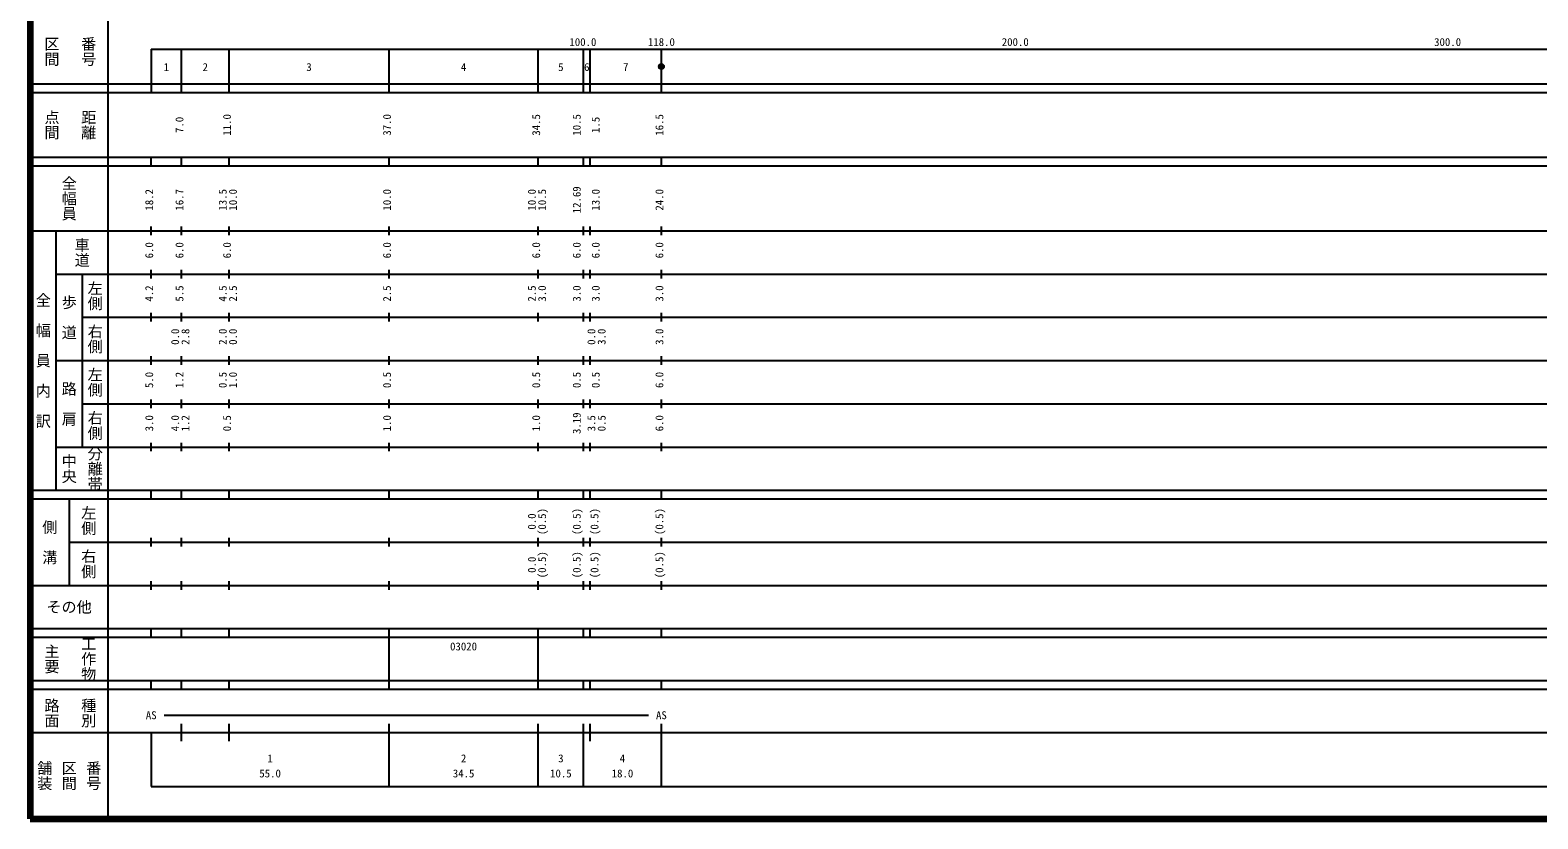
# Model space of a CAD drawing. Units: millimetres on the paper, enlarged 1000 times. Extents: x 40000 to 680000, y 20000 to 380000.
# Drawn here: x 40000 to 388715, y 20000 to 202409 of the extents above; entities that cross this region are included whole.
import ezdxf
from ezdxf.enums import TextEntityAlignment as Align

# ---------------------------------------------------------------- set-up
doc = ezdxf.new("R2010")
doc.units = ezdxf.units.MM
doc.header["$LTSCALE"] = 1000
doc.layers.add('M-TTL', color=2, linetype='Continuous', lineweight=140)
doc.layers.add('M-TTL-BAND', color=7, linetype='Continuous', lineweight=25)
doc.styles.add('@ＭＳ ゴシック', font='')
doc.styles.add('ＭＳ ゴシック', font='')
doc.styles.get('@ＭＳ ゴシック').set_extended_font_data('@MS Gothic')
doc.styles.get('ＭＳ ゴシック').set_extended_font_data('MS Gothic')

msp = doc.modelspace()

# ---------------------------------------------------------------- hatches: boundary and pattern name
at = {"layer": 'M-TTL-BAND'}
msp.add_hatch(color=256, dxfattribs=at).paths.add_polyline_path([(186600, 194000), (186600, 194024), (186598, 194047), (186596, 194070), (186593, 194094), (186588, 194117), (186583, 194140), (186577, 194163), (186571, 194185), (186563, 194208), (186554, 194230), (186545, 194251), (186535, 194272), (186523, 194293), (186512, 194313), (186499, 194333), (186485, 194353), (186471, 194371), (186456, 194390), (186441, 194407), (186424, 194424), (186407, 194441), (186390, 194456), (186371, 194471), (186353, 194485), (186333, 194499), (186313, 194512), (186293, 194523), (186272, 194535), (186251, 194545), (186230, 194554), (186208, 194563), (186185, 194571), (186163, 194577), (186140, 194583), (186117, 194588), (186094, 194593), (186071, 194596), (186047, 194598), (186024, 194600), (186000, 194600), (185976, 194600), (185953, 194598), (185929, 194596), (185906, 194593), (185883, 194588), (185860, 194583), (185837, 194577), (185815, 194571), (185792, 194563), (185770, 194554), (185749, 194545), (185728, 194535), (185707, 194523), (185687, 194512), (185667, 194499), (185647, 194485), (185629, 194471), (185610, 194456), (185593, 194441), (185576, 194424), (185559, 194407), (185544, 194390), (185529, 194371), (185515, 194353), (185501, 194333), (185488, 194313), (185477, 194293), (185465, 194272), (185455, 194251), (185446, 194230), (185437, 194208), (185429, 194185), (185423, 194163), (185417, 194140), (185412, 194117), (185407, 194094), (185404, 194070), (185402, 194047), (185400, 194024), (185400, 194000), (185400, 193976), (185402, 193953), (185404, 193929), (185407, 193906), (185412, 193883), (185417, 193860), (185423, 193837), (185429, 193815), (185437, 193792), (185446, 193770), (185455, 193749), (185465, 193728), (185477, 193707), (185488, 193686), (185501, 193667), (185515, 193647), (185529, 193629), (185544, 193610), (185559, 193593), (185576, 193576), (185593, 193559), (185610, 193544), (185629, 193529), (185647, 193515), (185667, 193501), (185687, 193488), (185707, 193476), (185728, 193465), (185749, 193455), (185770, 193446), (185792, 193437), (185815, 193429), (185837, 193422), (185860, 193417), (185883, 193411), (185906, 193407), (185929, 193404), (185953, 193402), (185976, 193400), (186000, 193400), (186024, 193400), (186047, 193402), (186071, 193404), (186094, 193407), (186117, 193411), (186140, 193417), (186163, 193422), (186185, 193429), (186208, 193437), (186230, 193446), (186251, 193455), (186272, 193465), (186293, 193476), (186313, 193488), (186333, 193501), (186353, 193515), (186371, 193529), (186390, 193544), (186407, 193559), (186424, 193576), (186441, 193593), (186456, 193610), (186471, 193629), (186485, 193647), (186499, 193667), (186512, 193686), (186523, 193707), (186535, 193728), (186545, 193749), (186554, 193770), (186563, 193792), (186571, 193815), (186577, 193837), (186583, 193860), (186588, 193883), (186593, 193906), (186596, 193929), (186598, 193953), (186600, 193976)])

# ---------------------------------------------------------------- linework, layer by layer
at = {"layer": 'M-TTL'}
for p, q in [((40000, 380000), (40000, 20000)), ((40000, 20000), (680000, 20000))]:
    msp.add_line(p, q, dxfattribs=at)
at = {"layer": 'M-TTL-BAND'}
for p, q in [((58000, 370000), (58000, 20000)), ((68000, 198000), (579000, 198000)), ((68000, 198000), (68000, 188000)), ((75000, 188000), (75000, 198000)), ((86000, 188000), (86000, 198000)), ((123000, 188000), (123000, 198000)), ((157500, 188000), (157500, 198000)), ((168000, 188000), (168000, 198000)), ((169500, 188000), (169500, 198000)), ((186000, 188000), (186000, 198000)), ((40000, 190000), (579000, 190000)), ((40000, 188000), (579000, 188000)), ((40000, 173000), (579000, 173000)), ((40000, 171000), (579000, 171000)), ((68000, 171000), (68000, 173000)), ((75000, 171000), (75000, 173000)), ((86000, 171000), (86000, 173000)), ((123000, 171000), (123000, 173000)), ((157500, 171000), (157500, 173000)), ((168000, 171000), (168000, 173000)), ((169500, 171000), (169500, 173000)), ((186000, 171000), (186000, 173000)), ((68000, 155000), (68000, 157000)), ((75000, 155000), (75000, 157000)), ((86000, 155000), (86000, 157000)), ((123000, 155000), (123000, 157000)), ((157500, 155000), (157500, 157000)), ((168000, 155000), (168000, 157000)), ((169500, 155000), (169500, 157000)), ((186000, 155000), (186000, 157000)), ((40000, 156000), (579000, 156000)), ((46000, 96000), (46000, 156000)), ((68000, 145000), (68000, 147000)), ((75000, 145000), (75000, 147000)), ((86000, 145000), (86000, 147000)), ((123000, 145000), (123000, 147000)), ((157500, 145000), (157500, 147000)), ((168000, 145000), (168000, 147000)), ((169500, 145000), (169500, 147000)), ((186000, 145000), (186000, 147000)), ((46000, 146000), (579000, 146000)), ((52000, 146000), (52000, 106000)), ((52000, 136000), (579000, 136000)), ((68000, 135000), (68000, 137000)), ((75000, 135000), (75000, 137000)), ((86000, 135000), (86000, 137000)), ((123000, 135000), (123000, 137000)), ((157500, 135000), (157500, 137000)), ((168000, 135000), (168000, 137000)), ((169500, 135000), (169500, 137000)), ((186000, 135000), (186000, 137000)), ((46000, 126000), (579000, 126000)), ((68000, 125000), (68000, 127000)), ((75000, 125000), (75000, 127000)), ((86000, 125000), (86000, 127000)), ((123000, 125000), (123000, 127000)), ((157500, 125000), (157500, 127000)), ((168000, 125000), (168000, 127000)), ((169500, 125000), (169500, 127000)), ((186000, 125000), (186000, 127000)), ((52000, 116000), (579000, 116000)), ((68000, 115000), (68000, 117000)), ((75000, 115000), (75000, 117000)), ((86000, 115000), (86000, 117000)), ((123000, 115000), (123000, 117000)), ((157500, 115000), (157500, 117000)), ((168000, 115000), (168000, 117000)), ((169500, 115000), (169500, 117000)), ((186000, 115000), (186000, 117000)), ((46000, 106000), (579000, 106000)), ((68000, 105000), (68000, 107000)), ((75000, 105000), (75000, 107000)), ((86000, 105000), (86000, 107000)), ((123000, 105000), (123000, 107000)), ((157500, 105000), (157500, 107000)), ((168000, 105000), (168000, 107000)), ((169500, 105000), (169500, 107000)), ((186000, 105000), (186000, 107000)), ((40000, 96000), (579000, 96000)), ((68000, 94000), (68000, 96000)), ((75000, 94000), (75000, 96000)), ((86000, 94000), (86000, 96000)), ((123000, 94000), (123000, 96000)), ((157500, 94000), (157500, 96000)), ((168000, 94000), (168000, 96000)), ((169500, 94000), (169500, 96000)), ((186000, 94000), (186000, 96000)), ((40000, 94000), (579000, 94000)), ((49000, 94000), (49000, 74000)), ((49000, 84000), (579000, 84000)), ((68000, 83000), (68000, 85000)), ((75000, 83000), (75000, 85000)), ((86000, 83000), (86000, 85000)), ((123000, 83000), (123000, 85000)), ((157500, 83000), (157500, 85000)), ((168000, 83000), (168000, 85000)), ((169500, 83000), (169500, 85000)), ((186000, 83000), (186000, 85000)), ((40000, 74000), (579000, 74000)), ((68000, 73000), (68000, 75000)), ((75000, 73000), (75000, 75000)), ((86000, 73000), (86000, 75000)), ((123000, 73000), (123000, 75000)), ((157500, 73000), (157500, 75000)), ((168000, 73000), (168000, 75000)), ((169500, 73000), (169500, 75000)), ((186000, 73000), (186000, 75000)), ((40000, 64000), (579000, 64000)), ((68000, 62000), (68000, 64000)), ((75000, 62000), (75000, 64000)), ((86000, 62000), (86000, 64000)), ((123000, 62000), (123000, 64000)), ((157500, 62000), (157500, 64000)), ((168000, 62000), (168000, 64000)), ((169500, 62000), (169500, 64000)), ((186000, 62000), (186000, 64000)), ((40000, 62000), (579000, 62000)), ((123000, 52000), (123000, 62000)), ((157500, 52000), (157500, 62000)), ((40000, 52000), (579000, 52000)), ((40000, 50000), (579000, 50000)), ((68000, 50000), (68000, 52000)), ((75000, 50000), (75000, 52000)), ((86000, 50000), (86000, 52000)), ((123000, 50000), (123000, 52000)), ((157500, 50000), (157500, 52000)), ((168000, 50000), (168000, 52000)), ((169500, 50000), (169500, 52000)), ((186000, 50000), (186000, 52000)), ((71000, 44000), (183000, 44000)), ((75000, 38000), (75000, 42000)), ((86000, 38000), (86000, 42000)), ((123000, 27500), (123000, 42000)), ((157500, 27500), (157500, 42000)), ((168000, 27500), (168000, 42000)), ((169500, 38000), (169500, 42000)), ((186000, 27500), (186000, 42000)), ((40000, 40000), (579000, 40000)), ((68000, 40000), (68000, 27500)), ((68000, 27500), (579000, 27500))]:
    msp.add_line(p, q, dxfattribs=at)
msp.add_circle((186000, 194000), 600, dxfattribs=at)

# ---------------------------------------------------------------- texts
at = {"layer": 'M-TTL-BAND', "style": '@ＭＳ ゴシック'}
for s, p in [('区間', (45000, 197500)), ('番号', (53500, 197500)), ('点間', (45000, 180500)), ('距離', (53500, 180500)), ('全幅員', (49000, 163500)), ('車道', (52000, 151000)), ('左側', (55000, 141000)), ('全\u3000幅\u3000員\u3000内\u3000訳', (43000, 126000)), ('歩\u3000道', (49000, 136000)), ('右側', (55000, 131000)), ('左側', (55000, 121000)), ('路\u3000肩', (49000, 116000)), ('右側', (55000, 111000)), ('分離帯', (55000, 101000)), ('中央', (49000, 101000)), ('左側', (53500, 89000)), ('側\u3000溝', (44500, 84000)), ('右側', (53500, 79000)), ('主要', (45000, 57000)), ('工作物', (53500, 57000)), ('路面', (45000, 44500)), ('種別', (53500, 44500)), ('舗装', (43333, 30000)), ('区間', (49000, 30000)), ('番号', (54667, 30000))]:
    msp.add_text(s, height=2566, rotation=270, dxfattribs=at).set_placement(p, align=Align.MIDDLE_CENTER)
at = {"layer": 'M-TTL-BAND', "style": 'ＭＳ ゴシック'}
for s, p in [('100.0', (167844, 198195)), ('118.0', (186000, 198195)), ('200.0', (267844, 198195)), ('300.0', (367844, 198195)), ('1', (71500, 192405)), ('2', (80500, 192405)), ('3', (104500, 192405)), ('4', (140250, 192405)), ('5', (162750, 192405)), ('6', (168750, 192405)), ('7', (177750, 192405)), ('AS', (68000, 42500)), ('AS', (186000, 42500)), ('2', (140250, 32523)), ('3', (162750, 32523)), ('55.0', (95500, 29033)), ('1', (95500, 32523)), ('34.5', (140250, 29033)), ('10.5', (162750, 29033)), ('18.0', (177000, 29033)), ('4', (177000, 32523))]:
    msp.add_text(s, height=1833, dxfattribs=at).set_placement(p, align=Align.BOTTOM_CENTER)
for s, p in [('7.0', (76000, 180500)), ('11.0', (87000, 180500)), ('37.0', (124000, 180500)), ('34.5', (158500, 180500)), ('10.5', (167881, 180500)), ('1.5', (172266, 180500)), ('16.5', (187000, 180500)), ('18.2', (69000, 163174)), ('16.7', (76000, 163174)), ('13.5', (86000, 163174)), ('10.0', (88370, 163174)), ('10.0', (124000, 163174)), ('10.0', (157500, 163174)), ('10.5', (159870, 163174)), ('12.69', (167881, 163174)), ('13.0', (172266, 163174)), ('24.0', (187000, 163174)), ('6.0', (69000, 151500)), ('6.0', (76000, 151500)), ('6.0', (87000, 151500)), ('6.0', (124000, 151500)), ('6.0', (158500, 151500)), ('6.0', (167881, 151500)), ('6.0', (172266, 151500)), ('6.0', (187000, 151500)), ('4.2', (69000, 141500)), ('5.5', (76000, 141500)), ('4.5', (86000, 141500)), ('2.5', (88370, 141500)), ('2.5', (124000, 141500)), ('2.5', (157500, 141500)), ('3.0', (159870, 141500)), ('3.0', (167881, 141500)), ('3.0', (172266, 141500)), ('3.0', (187000, 141500)), ('0.0', (75000, 131500)), ('2.8', (77370, 131500)), ('2.0', (86000, 131500)), ('0.0', (88370, 131500)), ('0.0', (171266, 131500)), ('3.0', (173636, 131500)), ('3.0', (187000, 131500)), ('5.0', (69000, 121500)), ('1.2', (76000, 121500)), ('0.5', (86000, 121500)), ('1.0', (88370, 121500)), ('0.5', (124000, 121500)), ('0.5', (158500, 121500)), ('0.5', (167881, 121500)), ('0.5', (172266, 121500)), ('6.0', (187000, 121500)), ('3.0', (69000, 111500)), ('4.0', (75000, 111500)), ('1.2', (77370, 111500)), ('0.5', (87000, 111500)), ('1.0', (124000, 111500)), ('1.0', (158500, 111500)), ('3.19', (167881, 111500)), ('3.5', (171266, 111500)), ('0.5', (173636, 111500)), ('6.0', (187000, 111500)), ('(0.5)', (159870, 88764)), ('(0.5)', (167881, 88764)), ('(0.5)', (171992, 88764)), ('(0.5)', (187000, 88764)), ('0.0', (157500, 88764)), ('0.0', (157500, 78764)), ('(0.5)', (159870, 78764)), ('(0.5)', (167881, 78764)), ('(0.5)', (171992, 78764)), ('(0.5)', (187000, 78764))]:
    msp.add_text(s, height=1833, rotation=90, dxfattribs=at).set_placement(p, align=Align.BOTTOM_CENTER)
msp.add_text('その他', height=2566, dxfattribs=at).set_placement((49000, 69000), align=Align.MIDDLE_CENTER)
msp.add_text('03020', height=1833, dxfattribs=at).set_placement((137125, 58405), align=Align.BOTTOM_LEFT)

doc.saveas('drawing.dxf')
